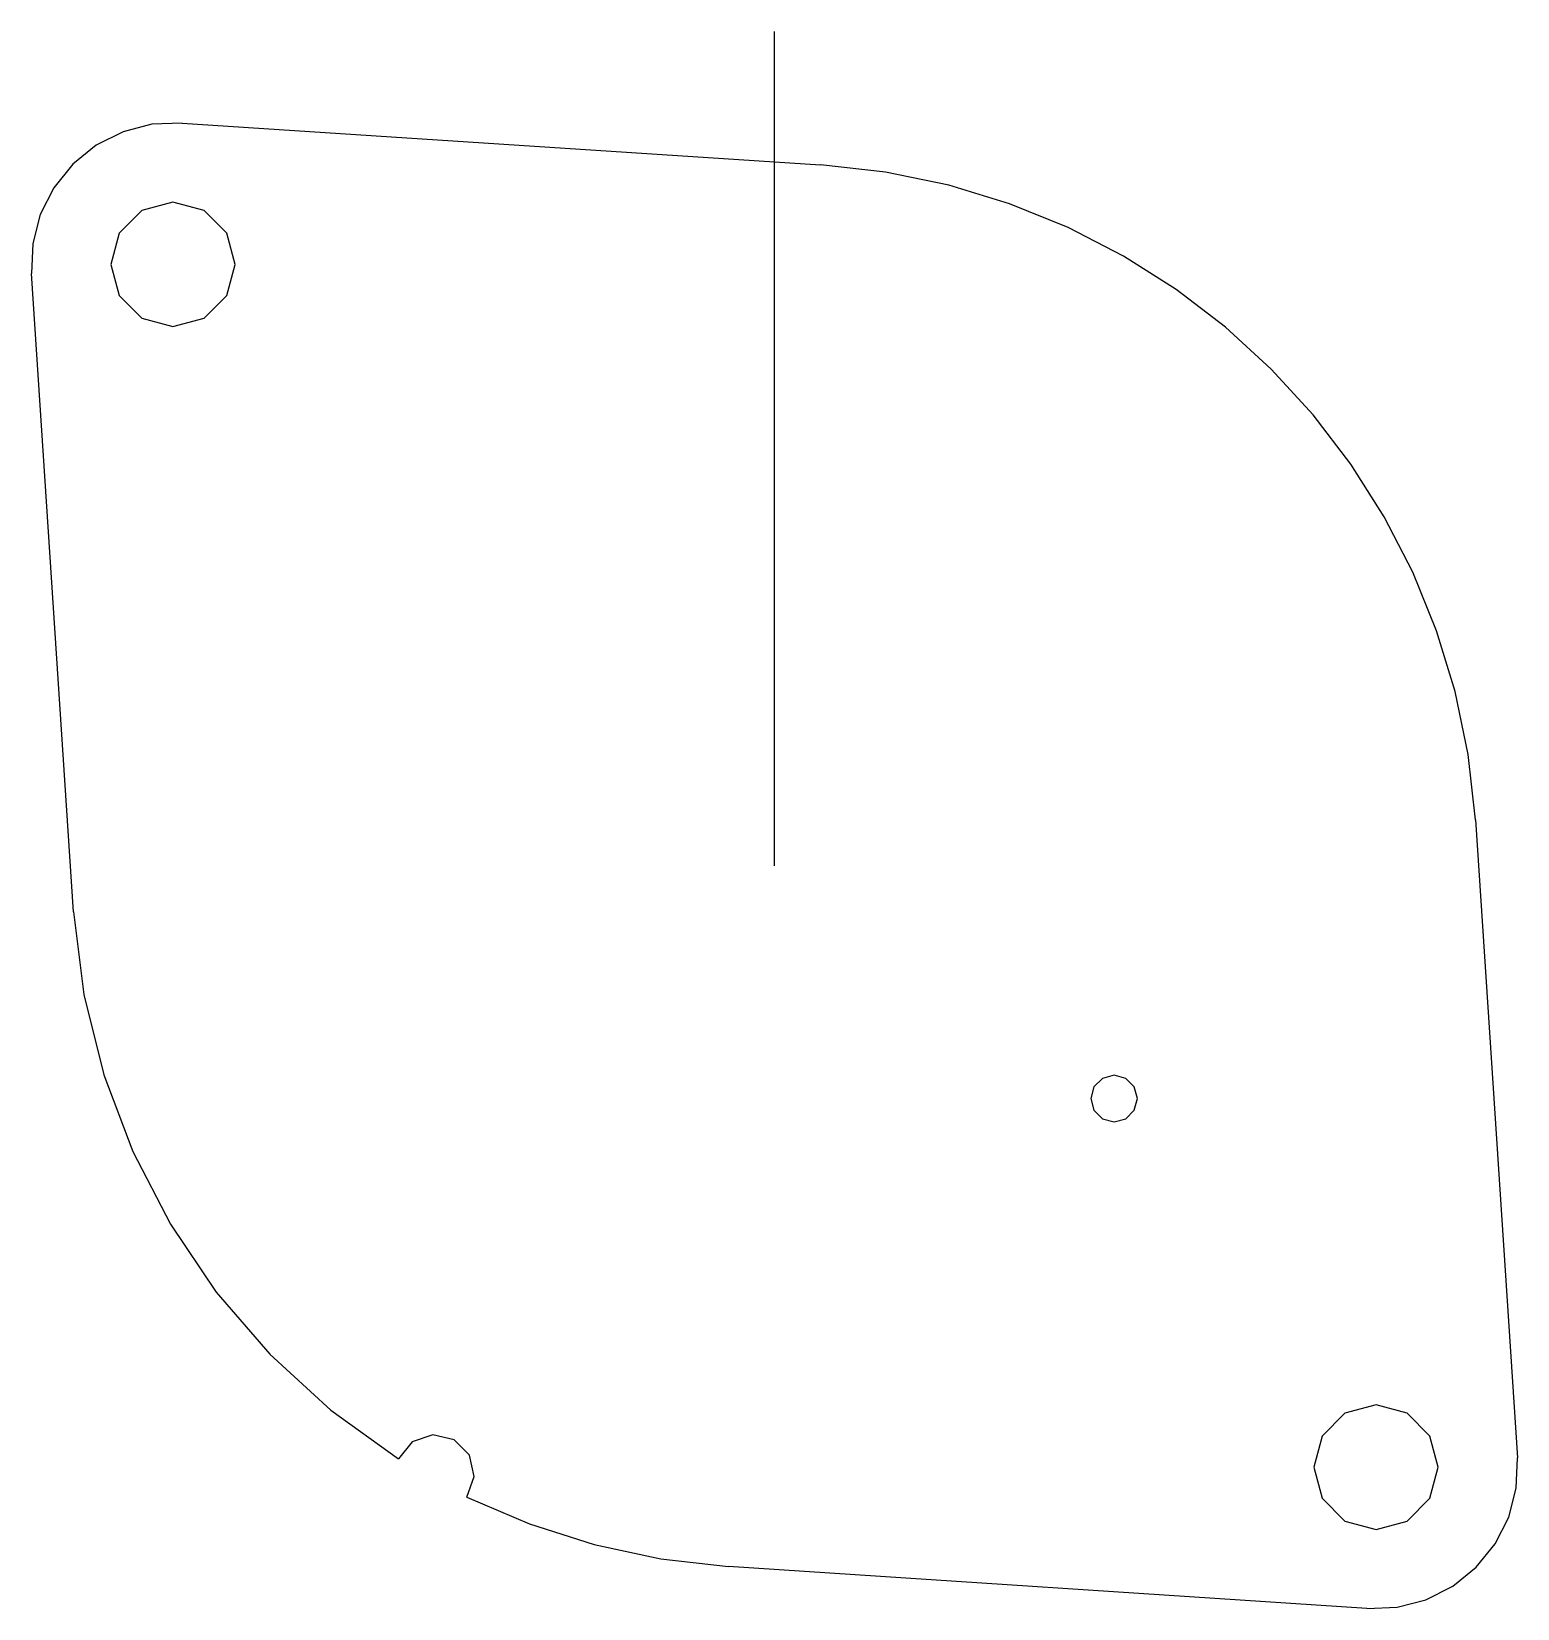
# Model space of a CAD drawing. Extents: x -180 to 2, y -156 to 85.
# Drawn here: x -180.21 to -139.37, y -155.8 to -112.45 of the extents above.
import ezdxf

# ---------------------------------------------------------------- set-up
doc = ezdxf.new("R2010")
doc.units = 0

msp = doc.modelspace()

# ---------------------------------------------------------------- linework, layer by layer
for p, q in [((-159.787, -135.38), (-159.787, -112.446)), ((-177.69142, -115.20304), (-178.426092, -115.572214)), ((-176.895615, -114.996334), (-177.69142, -115.20304)), ((-176.065, -114.962), (-176.895615, -114.996334)), ((-176.064, -114.962), (-158.5202, -116.11488)), ((-178.426092, -115.572214), (-179.07331, -116.09395)), ((-179.07331, -116.09395), (-179.595046, -116.741168)), ((-156.733084, -116.315026), (-158.521, -116.1144)), ((-154.998726, -116.673728), (-156.733084, -116.315026)), ((-179.595046, -116.741168), (-179.96422, -117.47584)), ((-153.325391, -117.183041), (-154.998726, -116.673728)), ((-179.96422, -117.47584), (-180.170926, -118.271645)), ((-177.174192, -117.365538), (-177.79906, -117.99192)), ((-176.319665, -117.136199), (-177.174192, -117.365538)), ((-175.465138, -117.365538), (-176.319665, -117.136199)), ((-174.84027, -117.99192), (-175.465138, -117.365538)), ((-151.720546, -117.835501), (-153.325391, -117.183041)), ((-150.191655, -118.623641), (-151.720546, -117.835501)), ((-180.170926, -118.271645), (-180.20526, -119.10226)), ((-177.79906, -117.99192), (-178.02633, -118.847)), ((-174.613, -118.847), (-174.84027, -117.99192)), ((-148.746184, -119.539996), (-150.191655, -118.623641)), ((-179.052, -136.646), (-180.20488, -119.1022)), ((-178.02633, -118.847), (-177.79906, -119.70208)), ((-174.84027, -119.70208), (-174.613, -118.847)), ((-174.613, -118.847), (-174.613, -118.847)), ((-147.391599, -120.577101), (-148.746184, -119.539996)), ((-177.79906, -119.70208), (-177.174192, -120.328462)), ((-175.465138, -120.328462), (-174.84027, -119.70208)), ((-177.174192, -120.328462), (-176.319665, -120.557801)), ((-176.319665, -120.557801), (-175.465138, -120.328462)), ((-146.135365, -121.72749), (-147.391599, -120.577101)), ((-144.984948, -122.983698), (-146.135365, -121.72749)), ((-143.947813, -124.33826), (-144.984948, -122.983698)), ((-143.031426, -125.783711), (-143.947813, -124.33826)), ((-142.243252, -127.312584), (-143.031426, -125.783711)), ((-141.590757, -128.917415), (-142.243252, -127.312584)), ((-141.081406, -130.590738), (-141.590757, -128.917415)), ((-140.722665, -132.325088), (-141.081406, -130.590738)), ((-140.522, -134.113), (-140.722665, -132.325088)), ((-140.522, -134.113), (-139.36856, -151.6579)), ((-179.052, -136.646), (-178.765746, -138.923564)), ((-178.765746, -138.923564), (-178.218251, -141.128093)), ((-178.218251, -141.128093), (-177.421529, -143.239358)), ((-150.773, -141.225744), (-151.007256, -141.46)), ((-150.453, -141.14), (-150.773, -141.225744)), ((-150.133, -141.225744), (-150.453, -141.14)), ((-149.898744, -141.46), (-150.133, -141.225744)), ((-151.007256, -141.46), (-151.093, -141.78)), ((-149.813, -141.78), (-149.898744, -141.46)), ((-151.093, -141.78), (-151.007256, -142.1)), ((-151.007256, -142.1), (-150.773, -142.334256)), ((-150.133, -142.334256), (-149.898744, -142.1)), ((-149.898744, -142.1), (-149.813, -141.78)), ((-149.813, -141.78), (-149.813, -141.78)), ((-150.773, -142.334256), (-150.453, -142.42)), ((-150.453, -142.42), (-150.133, -142.334256)), ((-177.421529, -143.239358), (-176.387591, -145.23713)), ((-176.387591, -145.23713), (-175.128448, -147.101179)), ((-175.128448, -147.101179), (-173.656112, -148.811277)), ((-173.656112, -148.811277), (-171.982596, -150.347193)), ((-171.982596, -150.347193), (-170.11991, -151.6887)), ((-143.253665, -150.202199), (-144.108192, -150.431538)), ((-142.399138, -150.431538), (-143.253665, -150.202199)), ((-144.108192, -150.431538), (-144.73306, -151.05792)), ((-141.77427, -151.05792), (-142.399138, -150.431538)), ((-169.744669, -151.21998), (-170.1201, -151.6884)), ((-169.177439, -151.023472), (-169.744669, -151.21998)), ((-168.592692, -151.159253), (-169.177439, -151.023472)), ((-168.170092, -151.585604), (-168.592692, -151.159253)), ((-144.73306, -151.05792), (-144.96033, -151.913)), ((-141.547, -151.913), (-141.77427, -151.05792)), ((-168.039485, -152.171529), (-168.170092, -151.585604)), ((-139.402967, -152.48829), (-139.36865, -151.65765)), ((-144.96033, -151.913), (-144.73306, -152.76808)), ((-141.77427, -152.76808), (-141.547, -151.913)), ((-141.547, -151.913), (-141.547, -151.913)), ((-168.241, -152.737), (-168.039485, -152.171529)), ((-139.609667, -153.284121), (-139.402967, -152.48829)), ((-168.241, -152.737), (-166.52006, -153.474215)), ((-144.73306, -152.76808), (-144.108192, -153.394462)), ((-142.399138, -153.394462), (-141.77427, -152.76808)), ((-144.108192, -153.394462), (-143.253665, -153.623801)), ((-143.253665, -153.623801), (-142.399138, -153.394462)), ((-139.978844, -154.018818), (-139.609667, -153.284121)), ((-166.52006, -153.474215), (-164.74003, -154.040155)), ((-164.74003, -154.040155), (-162.913642, -154.43144)), ((-140.500593, -154.666057), (-139.978844, -154.018818)), ((-162.913642, -154.43144), (-161.05363, -154.64469)), ((-143.509, -155.798), (-161.0536, -154.64456)), ((-141.147832, -155.187806), (-140.500593, -154.666057)), ((-141.882529, -155.556983), (-141.147832, -155.187806)), ((-142.67836, -155.763683), (-141.882529, -155.556983)), ((-143.509, -155.798), (-142.67836, -155.763683))]:
    msp.add_line(p, q)

doc.saveas('drawing.dxf')
